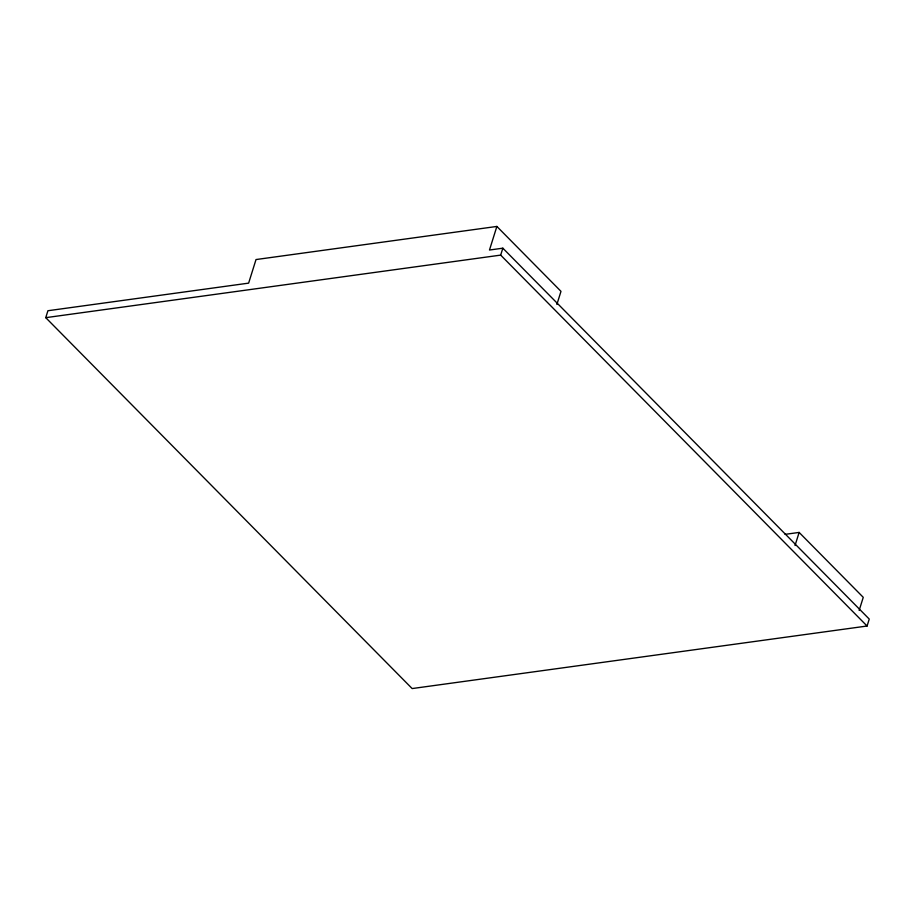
<?xml version="1.0" encoding="UTF-8"?>
<svg xmlns="http://www.w3.org/2000/svg" width="915" height="915" viewBox="0 0 915 915"><rect width="100%" height="100%" fill="white"/><g stroke="black" fill="none" stroke-linecap="round" stroke-linejoin="round"><path stroke-width="1.37" d="M496.868 226.44L489.479 250.024L502.85 248.182L869.25 619.078L867.077 626.02L412.15 688.56L45.75 317.665L47.923 310.734L248.628 283.135L256.017 259.551L496.868 226.44L560.987 291.347L556.88 304.443M867.077 626.02L500.677 255.113L502.85 248.182M795.032 545.523L799.138 532.427L785.059 534.36M859.151 610.431L863.257 597.335L799.138 532.427M45.75 317.665L500.677 255.113"/></g></svg>
